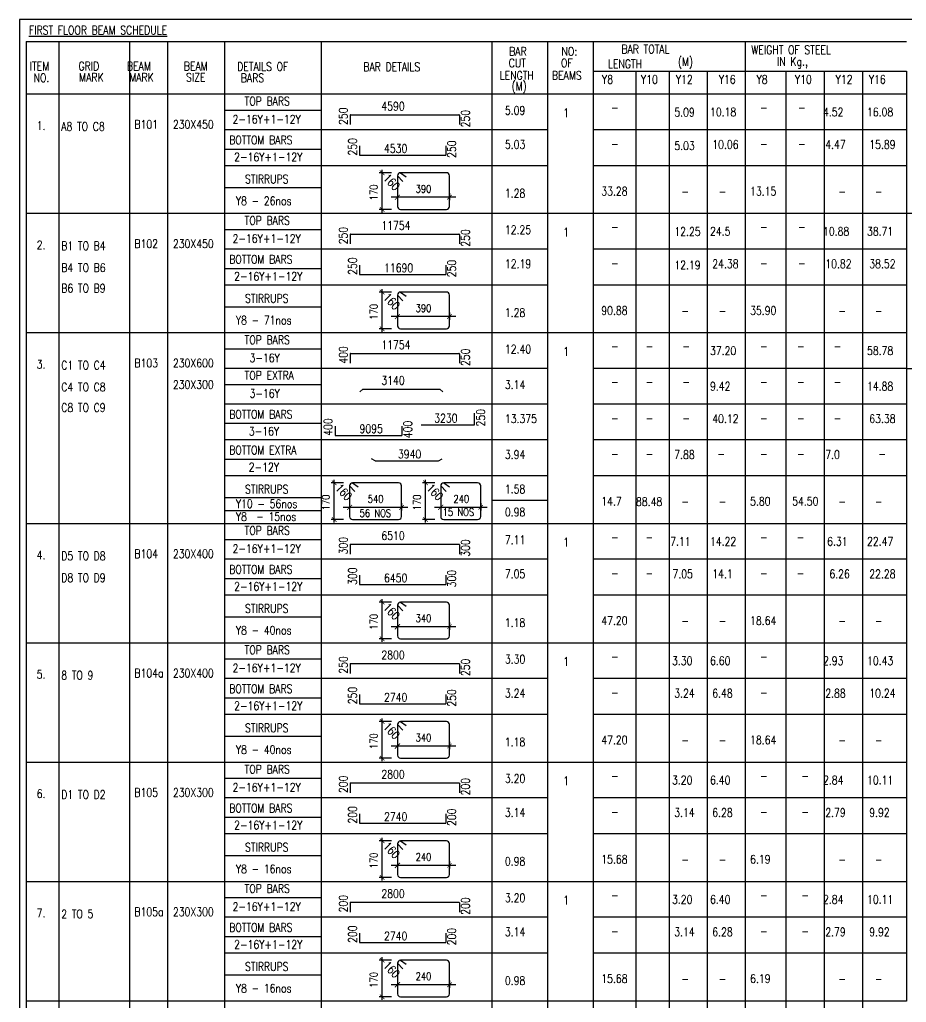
# Model space of a CAD drawing. Header units: millimetres. Extents: x 12977220 to 13113408, y -169657 to -55898.
# Drawn here: x 13051746 to 13058299, y -85978 to -78716 of the extents above; entities that cross this region are included whole.
import ezdxf

# ---------------------------------------------------------------- set-up
doc = ezdxf.new("R2010")
doc.units = ezdxf.units.MM
doc.header["$LTSCALE"] = 3
for name, color, linetype in [('DIM', 9, 'Continuous'), ('MAIN-ROD', 31, 'Continuous'), ('MAINROD', 31, 'Continuous'), ('text', 33, 'Continuous')]:
    doc.layers.add(name, color=color, linetype=linetype)
doc.styles.add('ROMANS', font='romans.shx', dxfattribs={"width": 0.8})

# ---------------------------------------------------------------- blocks, each defined once
blk = doc.blocks.new('_ARCHTICK')
at = {"color": 0, "linetype": 'ByBlock', "const_width": 0.15}
blk.add_lwpolyline([(-0.5, -0.5), (0.5, 0.5)], dxfattribs=at)

msp = doc.modelspace()

# ---------------------------------------------------------------- linework, layer by layer
at = {"layer": 'DIM', "color": 8}
for p, q in [((13054493.8, -79846.9), (13054402.4, -79846.9)), ((13054425, -80141.1), (13054425, -79824.3)), ((13054969.9, -80028.3), (13054490.8, -80028.3)), ((13054538.1, -80007.4), (13054538.1, -80050.9)), ((13054922.6, -79997.7), (13054922.6, -80050.9)), ((13054493.8, -80118.5), (13054402.4, -80118.5)), ((13054493.8, -80728.9), (13054402.4, -80728.9)), ((13054425, -81023.1), (13054425, -80706.3)), ((13054538.1, -80889.4), (13054538.1, -80932.9)), ((13054922.6, -80879.7), (13054922.6, -80932.9)), ((13054969.9, -80910.3), (13054490.8, -80910.3)), ((13054493.8, -81000.5), (13054402.4, -81000.5)), ((13054139.9, -82138.6), (13054048.4, -82138.6)), ((13054071, -82432.7), (13054071, -82116)), ((13054813.7, -82138.6), (13054722.3, -82138.6)), ((13054744.9, -82432.7), (13054744.9, -82116)), ((13054615.9, -82320), (13054136.8, -82320)), ((13054184.1, -82299.1), (13054184.1, -82342.6)), ((13054568.7, -82289.4), (13054568.7, -82342.6)), ((13055200.5, -82320), (13054810.7, -82320)), ((13054858, -82299.1), (13054858, -82342.6)), ((13055153.2, -82289.4), (13055153.2, -82342.6)), ((13054139.9, -82410.1), (13054048.4, -82410.1)), ((13054813.7, -82410.1), (13054722.3, -82410.1)), ((13054425, -83314.7), (13054425, -82998)), ((13054493.8, -83020.6), (13054402.4, -83020.6)), ((13054969.9, -83202), (13054490.8, -83202)), ((13054538.1, -83181.1), (13054538.1, -83224.6)), ((13054922.6, -83171.4), (13054922.6, -83224.6)), ((13054493.8, -83292.1), (13054402.4, -83292.1)), ((13054425, -84196.7), (13054425, -83880)), ((13054493.8, -83902.6), (13054402.4, -83902.6)), ((13054969.9, -84084), (13054490.8, -84084)), ((13054538.1, -84063.1), (13054538.1, -84106.6)), ((13054922.6, -84053.4), (13054922.6, -84106.6)), ((13054493.8, -84174.1), (13054402.4, -84174.1)), ((13054493.8, -84784.6), (13054402.4, -84784.6)), ((13054425, -85078.7), (13054425, -84762)), ((13054969.9, -84966), (13054490.8, -84966)), ((13054538.1, -84945.1), (13054538.1, -84988.6)), ((13054922.6, -84935.4), (13054922.6, -84988.6)), ((13054493.8, -85056.1), (13054402.4, -85056.1)), ((13054493.8, -85666.6), (13054402.4, -85666.6)), ((13054425, -85960.7), (13054425, -85643.9)), ((13054538.1, -85827.1), (13054538.1, -85870.6)), ((13054922.6, -85817.4), (13054922.6, -85870.6)), ((13054969.9, -85848), (13054490.8, -85848)), ((13054493.8, -85938.1), (13054402.4, -85938.1))]:
    msp.add_line(p, q, dxfattribs=at)
at = {"layer": 'DIM', "linetype": 'ByBlock', "ltscale": 500}
msp.add_lwpolyline([(13068081.4, -78715.6), (13051746.4, -78715.6), (13051746.4, -90265.6), (13068081.4, -90265.6)], close=True, dxfattribs=at)
at = {"layer": 'MAIN-ROD', "color": 2, "linetype": 'ByBlock', "ltscale": 500}
for p, q in [((13054189, -79422.1), (13054189, -79491.3)), ((13054192, -79419), (13054992.8, -79419)), ((13054995.8, -79422.1), (13054995.8, -79491.3)), ((13054257.5, -79648), (13054257.5, -79717.3)), ((13054894.6, -79648), (13054894.6, -79717.3)), ((13054257.5, -79717.3), (13054894.6, -79717.3)), ((13054189, -80304), (13054189, -80373.3)), ((13054192, -80301), (13054992.8, -80301)), ((13054995.8, -80304), (13054995.8, -80373.3)), ((13054257.5, -80530), (13054257.5, -80599.3)), ((13054894.6, -80530), (13054894.6, -80599.3)), ((13054257.5, -80599.3), (13054894.6, -80599.3)), ((13054189, -81186), (13054189, -81255.3)), ((13054192, -81183), (13054992.8, -81183)), ((13054995.8, -81186), (13054995.8, -81255.3)), ((13054281.4, -81445.8), (13054259.6, -81465.5)), ((13054281.4, -81445.8), (13054850.8, -81445.8)), ((13054850.8, -81445.8), (13054872.6, -81465.5)), ((13055108.7, -81710.2), (13055108.7, -81624.4)), ((13054076.7, -81719.3), (13054076.7, -81788.6)), ((13054569.8, -81719.3), (13054569.8, -81788.6)), ((13054713.9, -81710.2), (13055108.7, -81710.2)), ((13054076.7, -81788.6), (13054569.8, -81788.6)), ((13054373.1, -81975.2), (13054345.6, -81961.3)), ((13054373.1, -81975.2), (13054840.9, -81975.2)), ((13054840.9, -81975.2), (13054868.5, -81961.3)), ((13054189, -82595.7), (13054189, -82665)), ((13054192, -82592.7), (13054992.8, -82592.7)), ((13054995.8, -82595.7), (13054995.8, -82665)), ((13054257.5, -82821.7), (13054257.5, -82891)), ((13054894.6, -82821.7), (13054894.6, -82891)), ((13054257.5, -82891), (13054894.6, -82891)), ((13054189, -83477.7), (13054189, -83547)), ((13054192, -83474.7), (13054992.8, -83474.7)), ((13054995.8, -83477.7), (13054995.8, -83547)), ((13054257.5, -83703.7), (13054257.5, -83773)), ((13054894.6, -83703.7), (13054894.6, -83773)), ((13054257.5, -83773), (13054894.6, -83773)), ((13054189, -84359.7), (13054189, -84429)), ((13054192, -84356.7), (13054992.8, -84356.7)), ((13054995.8, -84359.7), (13054995.8, -84429)), ((13054257.5, -84585.7), (13054257.5, -84655)), ((13054894.6, -84585.7), (13054894.6, -84655)), ((13054257.5, -84655), (13054894.6, -84655)), ((13054189, -85241.7), (13054189, -85311)), ((13054192, -85238.7), (13054992.8, -85238.7)), ((13054995.8, -85241.7), (13054995.8, -85311)), ((13054257.5, -85467.7), (13054257.5, -85537)), ((13054894.6, -85467.7), (13054894.6, -85537)), ((13054257.5, -85537), (13054894.6, -85537))]:
    msp.add_line(p, q, dxfattribs=at)
for centre, start, end in [((13054192, -79422.1), 90, 180), ((13054992.8, -79422.1), 0, 90), ((13054192, -80304), 90, 180), ((13054992.8, -80304), 0, 90), ((13054192, -81186), 90, 180), ((13054992.8, -81186), 0, 90), ((13054192, -82595.7), 90, 180), ((13054992.8, -82595.7), 0, 90), ((13054192, -83477.7), 90, 180), ((13054992.8, -83477.7), 0, 90), ((13054192, -84359.7), 90, 180), ((13054992.8, -84359.7), 0, 90), ((13054192, -85241.7), 90, 180), ((13054992.8, -85241.7), 0, 90)]:
    msp.add_arc(centre, 3.02, start, end, dxfattribs=at)
at = {"layer": 'MAINROD', "color": 2}
for p, q in [((13054538.1, -79869.6), (13054538.1, -80095.8)), ((13054538.1, -79869.6), (13054578.4, -79911.8)), ((13054900, -79846.9), (13054560.7, -79846.9)), ((13054560.7, -79846.9), (13054602.6, -79876.3)), ((13054922.6, -80095.8), (13054922.6, -79869.6)), ((13054560.7, -80118.5), (13054900, -80118.5)), ((13054538.1, -80751.6), (13054538.1, -80977.8)), ((13054538.1, -80751.6), (13054578.4, -80793.7)), ((13054900, -80728.9), (13054560.7, -80728.9)), ((13054560.7, -80728.9), (13054602.6, -80758.3)), ((13054922.6, -80977.8), (13054922.6, -80751.6)), ((13054560.7, -81000.5), (13054900, -81000.5)), ((13054546, -82138.6), (13054206.7, -82138.6)), ((13054206.7, -82138.6), (13054248.6, -82168)), ((13055130.6, -82138.6), (13054880.6, -82138.6)), ((13054880.6, -82138.6), (13054922.5, -82168)), ((13054184.1, -82161.2), (13054184.1, -82387.5)), ((13054184.1, -82161.2), (13054224.4, -82203.4)), ((13054568.7, -82387.5), (13054568.7, -82161.2)), ((13054858, -82161.2), (13054858, -82387.5)), ((13054858, -82161.2), (13054898.3, -82203.4)), ((13055153.2, -82387.5), (13055153.2, -82161.2)), ((13054206.7, -82410.1), (13054546, -82410.1)), ((13054880.6, -82410.1), (13055130.6, -82410.1)), ((13054538.1, -83043.2), (13054538.1, -83269.5)), ((13054538.1, -83043.2), (13054578.4, -83085.4)), ((13054900, -83020.6), (13054560.7, -83020.6)), ((13054560.7, -83020.6), (13054602.6, -83050)), ((13054922.6, -83269.5), (13054922.6, -83043.2)), ((13054560.7, -83292.1), (13054900, -83292.1)), ((13054538.1, -83925.2), (13054538.1, -84151.5)), ((13054538.1, -83925.2), (13054578.4, -83967.4)), ((13054900, -83902.6), (13054560.7, -83902.6)), ((13054560.7, -83902.6), (13054602.6, -83932)), ((13054922.6, -84151.5), (13054922.6, -83925.2)), ((13054560.7, -84174.1), (13054900, -84174.1)), ((13054538.1, -84807.2), (13054538.1, -85033.5)), ((13054538.1, -84807.2), (13054578.4, -84849.4)), ((13054900, -84784.6), (13054560.7, -84784.6)), ((13054560.7, -84784.6), (13054602.6, -84814)), ((13054922.6, -85033.5), (13054922.6, -84807.2)), ((13054560.7, -85056.1), (13054900, -85056.1)), ((13054538.1, -85689.2), (13054538.1, -85915.5)), ((13054538.1, -85689.2), (13054578.4, -85731.4)), ((13054900, -85666.6), (13054560.7, -85666.6)), ((13054560.7, -85666.6), (13054602.6, -85696)), ((13054922.6, -85915.5), (13054922.6, -85689.2)), ((13054560.7, -85938.1), (13054900, -85938.1))]:
    msp.add_line(p, q, dxfattribs=at)
for centre, start, end in [((13054560.7, -79869.6), 90, 180), ((13054900, -79869.6), 0, 90), ((13054560.7, -80095.8), 180, 270), ((13054900, -80095.8), 270, 0), ((13054560.7, -80751.6), 90, 180), ((13054900, -80751.6), 0, 90), ((13054560.7, -80977.8), 180, 270), ((13054900, -80977.8), 270, 0), ((13054206.7, -82161.2), 90, 180), ((13054546, -82161.2), 0, 90), ((13054880.6, -82161.2), 90, 180), ((13055130.6, -82161.2), 0, 90), ((13054206.7, -82387.5), 180, 270), ((13054546, -82387.5), 270, 0), ((13054880.6, -82387.5), 180, 270), ((13055130.6, -82387.5), 270, 0), ((13054560.7, -83043.2), 90, 180), ((13054900, -83043.2), 0, 90), ((13054560.7, -83269.5), 180, 270), ((13054900, -83269.5), 270, 0), ((13054560.7, -83925.2), 90, 180), ((13054900, -83925.2), 0, 90), ((13054560.7, -84151.5), 180, 270), ((13054900, -84151.5), 270, 0), ((13054560.7, -84807.2), 90, 180), ((13054900, -84807.2), 0, 90), ((13054560.7, -85033.5), 180, 270), ((13054900, -85033.5), 270, 0), ((13054560.7, -85689.2), 90, 180), ((13054900, -85689.2), 0, 90), ((13054560.7, -85915.5), 180, 270), ((13054900, -85915.5), 270, 0)]:
    msp.add_arc(centre, 22.6, start, end, dxfattribs=at)
at = {"layer": 'text', "color": 8}
for p, q in [((13051794.1, -78877.2), (13051794.1, -89672.1)), ((13051794.1, -78877.2), (13051794.1, -89672.1)), ((13051794.1, -78877.2), (13058298.6, -78877.2)), ((13052037.1, -78877.2), (13052037.1, -89672.1)), ((13052558.3, -78877.2), (13052558.3, -89672.1)), ((13052839.6, -78877.2), (13052839.6, -89672.1)), ((13053259.5, -78877.2), (13053259.5, -89672.1)), ((13053975.3, -78877.2), (13053975.3, -89672.1)), ((13055236.8, -78877.2), (13055236.8, -89672.1)), ((13055646, -78877.2), (13055646, -89672.1)), ((13055985.5, -78877.2), (13055985.5, -89672.1)), ((13057107.9, -78877.2), (13057107.9, -89672.1)), ((13057107.9, -78877.2), (13057107.9, -89672.1)), ((13055985.5, -79097), (13058298.6, -79097)), ((13056300.9, -79097), (13056300.9, -89672.1)), ((13056546.3, -79097), (13056546.3, -89672.1)), ((13056827.1, -79097), (13056827.1, -89672.1)), ((13057107.9, -79097), (13057107.9, -89672.1)), ((13057407, -79097), (13057407, -89672.1)), ((13057690.4, -79097), (13057690.4, -89672.1)), ((13057973.7, -79097), (13057973.7, -89672.1)), ((13058298.6, -79097), (13058298.6, -85968.5)), ((13051794.1, -79264.7), (13058298.6, -79264.7)), ((13051794.1, -79264.7), (13058298.6, -79264.7)), ((13053259.5, -79384.5), (13053975.3, -79384.5)), ((13053259.5, -79527.4), (13055236.8, -79527.4)), ((13053259.5, -79527.4), (13055236.8, -79527.4)), ((13053259.5, -79527.4), (13055236.8, -79527.4)), ((13053306, -79527.4), (13055236.8, -79527.4)), ((13053306, -79527.4), (13055236.8, -79527.4)), ((13055236.8, -79527.4), (13055646, -79527.4)), ((13055236.8, -79527.4), (13055646, -79527.4)), ((13055236.8, -79527.4), (13055646, -79527.4)), ((13055985.5, -79527.4), (13058298.6, -79527.4)), ((13055985.5, -79527.4), (13058298.6, -79527.4)), ((13055985.5, -79527.4), (13058298.6, -79527.4)), ((13053259.5, -79671.9), (13053975.3, -79671.9)), ((13053259.5, -79792.3), (13055646, -79792.3)), ((13053259.5, -79792.3), (13055236.8, -79792.3)), ((13053259.5, -79792.3), (13055236.8, -79792.3)), ((13055236.8, -79792.3), (13055646, -79792.3)), ((13055236.8, -79792.3), (13055646, -79792.3)), ((13055985.5, -79792.3), (13058298.6, -79792.3)), ((13055985.5, -79792.3), (13058298.6, -79792.3)), ((13055985.5, -79792.3), (13058298.6, -79792.3)), ((13053259.5, -79955.8), (13053975.3, -79955.8)), ((13051794.1, -80146.7), (13058298.6, -80146.7)), ((13051794.1, -80146.7), (13058298.6, -80146.7)), ((13058298.6, -80146.7), (13064803.1, -80146.7)), ((13058298.6, -80146.7), (13064803.1, -80146.7)), ((13053259.5, -80266.5), (13053975.3, -80266.5)), ((13053259.5, -80409.4), (13055236.8, -80409.4)), ((13053259.5, -80409.4), (13055236.8, -80409.4)), ((13053259.5, -80409.4), (13055236.8, -80409.4)), ((13053306, -80409.4), (13055236.8, -80409.4)), ((13053306, -80409.4), (13055236.8, -80409.4)), ((13055236.8, -80409.4), (13055646, -80409.4)), ((13055236.8, -80409.4), (13055646, -80409.4)), ((13055236.8, -80409.4), (13055646, -80409.4)), ((13055985.5, -80409.4), (13058298.6, -80409.4)), ((13055985.5, -80409.4), (13058298.6, -80409.4)), ((13055985.5, -80409.4), (13058298.6, -80409.4)), ((13053259.5, -80553.9), (13053975.3, -80553.9)), ((13053259.5, -80674.3), (13055646, -80674.3)), ((13053259.5, -80674.3), (13055236.8, -80674.3)), ((13053259.5, -80674.3), (13055236.8, -80674.3)), ((13055236.8, -80674.3), (13055646, -80674.3)), ((13055236.8, -80674.3), (13055646, -80674.3)), ((13055985.5, -80674.3), (13058298.6, -80674.3)), ((13055985.5, -80674.3), (13058298.6, -80674.3)), ((13055985.5, -80674.3), (13058298.6, -80674.3)), ((13053259.5, -80837.8), (13053975.3, -80837.8)), ((13051794.1, -81028.7), (13058298.6, -81028.7)), ((13051794.1, -81028.7), (13058298.6, -81028.7)), ((13053259.5, -81148.5), (13053975.3, -81148.5)), ((13053259.5, -81291.4), (13055236.8, -81291.4)), ((13053259.5, -81291.4), (13055236.8, -81291.4)), ((13053259.5, -81291.4), (13055236.8, -81291.4)), ((13053306, -81291.4), (13055236.8, -81291.4)), ((13053306, -81291.4), (13055236.8, -81291.4)), ((13055236.8, -81291.4), (13055646, -81291.4)), ((13055236.8, -81291.4), (13055646, -81291.4)), ((13055236.8, -81291.4), (13055646, -81291.4)), ((13055985.5, -81291.4), (13058298.6, -81291.4)), ((13055985.5, -81291.4), (13058298.6, -81291.4)), ((13055985.5, -81291.4), (13058298.6, -81291.4)), ((13058298.6, -81293.6), (13064803.1, -81293.6)), ((13058298.6, -81293.6), (13064803.2, -81293.6)), ((13053259.5, -81411.2), (13053975.3, -81411.2)), ((13053259.5, -81554.1), (13055236.8, -81554.1)), ((13053259.5, -81554.1), (13055236.8, -81554.1)), ((13053259.5, -81554.1), (13055236.8, -81554.1)), ((13053306, -81554.1), (13055236.8, -81554.1)), ((13053306, -81554.1), (13055236.8, -81554.1)), ((13055236.8, -81554.1), (13055646, -81554.1)), ((13055236.8, -81554.1), (13055646, -81554.1)), ((13055236.8, -81554.1), (13055646, -81554.1)), ((13055985.5, -81554.1), (13058298.6, -81554.1)), ((13055985.5, -81554.1), (13058298.6, -81554.1)), ((13055985.5, -81554.1), (13058298.6, -81554.1)), ((13053259.5, -81698.6), (13053975.3, -81698.6)), ((13053259.5, -81819.1), (13055646, -81819.1)), ((13053259.5, -81819.1), (13055236.8, -81819.1)), ((13053259.5, -81819.1), (13055236.8, -81819.1)), ((13055236.8, -81819.1), (13055646, -81819.1)), ((13055236.8, -81819.1), (13055646, -81819.1)), ((13055985.5, -81819.1), (13058298.6, -81819.1)), ((13055985.5, -81819.1), (13058298.6, -81819.1)), ((13055985.5, -81819.1), (13058298.6, -81819.1)), ((13053259.5, -81963.6), (13053975.3, -81963.6)), ((13053259.5, -82084), (13055646, -82084)), ((13053259.5, -82084), (13055147.4, -82084)), ((13053259.5, -82084), (13055147.4, -82084)), ((13055147.4, -82084), (13055646, -82084)), ((13055147.4, -82084), (13055646, -82084)), ((13055985.5, -82084), (13058298.6, -82084)), ((13055985.5, -82084), (13058298.6, -82084)), ((13055985.5, -82084), (13058298.6, -82084)), ((13053259.5, -82247.4), (13053975.3, -82247.4)), ((13055236.8, -82266.9), (13055646, -82266.9)), ((13053259.5, -82342.7), (13053975.3, -82342.7)), ((13051794.1, -82438.3), (13058298.6, -82438.3)), ((13053259.5, -82558.2), (13053975.3, -82558.2)), ((13053259.5, -82701), (13055236.8, -82701)), ((13053259.5, -82701), (13055236.8, -82701)), ((13053259.5, -82701), (13055236.8, -82701)), ((13053306, -82701), (13055236.8, -82701)), ((13053306, -82701), (13055236.8, -82701)), ((13055236.8, -82701), (13055646, -82701)), ((13055236.8, -82701), (13055646, -82701)), ((13055236.8, -82701), (13055646, -82701)), ((13055985.5, -82701), (13058298.6, -82701)), ((13055985.5, -82701), (13058298.6, -82701)), ((13055985.5, -82701), (13058298.6, -82701)), ((13053259.5, -82845.6), (13053975.3, -82845.6)), ((13053259.5, -82966), (13055646, -82966)), ((13053259.5, -82966), (13055236.8, -82966)), ((13053259.5, -82966), (13055236.8, -82966)), ((13055236.8, -82966), (13055646, -82966)), ((13055236.8, -82966), (13055646, -82966)), ((13055985.5, -82966), (13058298.6, -82966)), ((13055985.5, -82966), (13058298.6, -82966)), ((13055985.5, -82966), (13058298.6, -82966)), ((13053259.5, -83129.4), (13053975.3, -83129.4)), ((13051794.1, -83320.3), (13058298.6, -83320.3)), ((13051794.1, -83320.3), (13058298.6, -83320.3)), ((13053259.5, -83440.2), (13053975.3, -83440.2)), ((13053259.5, -83583), (13055236.8, -83583)), ((13053259.5, -83583), (13055236.8, -83583)), ((13053259.5, -83583), (13055236.8, -83583)), ((13053306, -83583), (13055236.8, -83583)), ((13053306, -83583), (13055236.8, -83583)), ((13055236.8, -83583), (13055646, -83583)), ((13055236.8, -83583), (13055646, -83583)), ((13055236.8, -83583), (13055646, -83583)), ((13055985.5, -83583), (13058298.6, -83583)), ((13055985.5, -83583), (13058298.6, -83583)), ((13055985.5, -83583), (13058298.6, -83583)), ((13053259.5, -83727.6), (13053975.3, -83727.6)), ((13053259.5, -83848), (13055646, -83848)), ((13053259.5, -83848), (13055236.8, -83848)), ((13053259.5, -83848), (13055236.8, -83848)), ((13055236.8, -83848), (13055646, -83848)), ((13055236.8, -83848), (13055646, -83848)), ((13055985.5, -83848), (13058298.6, -83848)), ((13055985.5, -83848), (13058298.6, -83848)), ((13055985.5, -83848), (13058298.6, -83848)), ((13053259.5, -84011.4), (13053975.3, -84011.4)), ((13051794.1, -84202.3), (13058298.6, -84202.3)), ((13051794.1, -84202.3), (13058298.6, -84202.3)), ((13053259.5, -84322.2), (13053975.3, -84322.2)), ((13053259.5, -84465), (13055236.8, -84465)), ((13053259.5, -84465), (13055236.8, -84465)), ((13053259.5, -84465), (13055236.8, -84465)), ((13053306, -84465), (13055236.8, -84465)), ((13053306, -84465), (13055236.8, -84465)), ((13055236.8, -84465), (13055646, -84465)), ((13055236.8, -84465), (13055646, -84465)), ((13055236.8, -84465), (13055646, -84465)), ((13055985.5, -84465), (13058298.6, -84465)), ((13055985.5, -84465), (13058298.6, -84465)), ((13055985.5, -84465), (13058298.6, -84465)), ((13053259.5, -84609.6), (13053975.3, -84609.6)), ((13053259.5, -84730), (13055646, -84730)), ((13053259.5, -84730), (13055236.8, -84730)), ((13053259.5, -84730), (13055236.8, -84730)), ((13055236.8, -84730), (13055646, -84730)), ((13055236.8, -84730), (13055646, -84730)), ((13055985.5, -84730), (13058298.6, -84730)), ((13055985.5, -84730), (13058298.6, -84730)), ((13055985.5, -84730), (13058298.6, -84730)), ((13053259.5, -84893.4), (13053975.3, -84893.4)), ((13051794.1, -85084.3), (13058298.6, -85084.3)), ((13051794.1, -85084.3), (13058298.6, -85084.3)), ((13053259.5, -85204.1), (13053975.3, -85204.1)), ((13053259.5, -85347), (13055236.8, -85347)), ((13053259.5, -85347), (13055236.8, -85347)), ((13053259.5, -85347), (13055236.8, -85347)), ((13053306, -85347), (13055236.8, -85347)), ((13053306, -85347), (13055236.8, -85347)), ((13055236.8, -85347), (13055646, -85347)), ((13055236.8, -85347), (13055646, -85347)), ((13055236.8, -85347), (13055646, -85347)), ((13055985.5, -85347), (13058298.6, -85347)), ((13055985.5, -85347), (13058298.6, -85347)), ((13055985.5, -85347), (13058298.6, -85347)), ((13053259.5, -85491.6), (13053975.3, -85491.6)), ((13053259.5, -85612), (13055646, -85612)), ((13053259.5, -85612), (13055236.8, -85612)), ((13053259.5, -85612), (13055236.8, -85612)), ((13055236.8, -85612), (13055646, -85612)), ((13055236.8, -85612), (13055646, -85612)), ((13055985.5, -85612), (13058298.6, -85612)), ((13055985.5, -85612), (13058298.6, -85612)), ((13055985.5, -85612), (13058298.6, -85612)), ((13053259.5, -85775.4), (13053975.3, -85775.4)), ((13051794.1, -85966.3), (13058298.6, -85966.3)), ((13051794.1, -85966.3), (13058298.6, -85966.3))]:
    msp.add_line(p, q, dxfattribs=at)

# ---------------------------------------------------------------- block references
at = {"layer": 'DIM', "color": 8}
for p, xscale, yscale, zscale, rotation in [((13054425, -79846.9), 33.94133400576538, 33.94133400576538, 33.94133400576538, 90), ((13054538.1, -80028.3), 37.7125933393836, 37.7125933393836, 37.7125933393836, 180), ((13054425, -80118.5), 33.94133400576538, 33.94133400576538, 33.94133400576538, 270), ((13054425, -80728.9), 33.94133400576538, 33.94133400576538, 33.94133400576538, 90), ((13054538.1, -80910.3), 37.7125933393836, 37.7125933393836, 37.7125933393836, 180), ((13054425, -81000.5), 33.94133400576538, 33.94133400576538, 33.94133400576538, 270), ((13054071, -82138.6), 33.94133400576538, 33.94133400576538, 33.94133400576538, 90), ((13054744.9, -82138.6), 33.94133400576538, 33.94133400576538, 33.94133400576538, 90), ((13054184.1, -82320), 37.7125933393836, 37.7125933393836, 37.7125933393836, 180), ((13054858, -82320), 37.7125933393836, 37.7125933393836, 37.7125933393836, 180), ((13054071, -82410.1), 33.94133400576538, 33.94133400576538, 33.94133400576538, 270), ((13054744.9, -82410.1), 33.94133400576538, 33.94133400576538, 33.94133400576538, 270), ((13054425, -83020.6), 33.94133400576538, 33.94133400576538, 33.94133400576538, 90), ((13054538.1, -83202), 37.7125933393836, 37.7125933393836, 37.7125933393836, 180), ((13054425, -83292.1), 33.94133400576538, 33.94133400576538, 33.94133400576538, 270), ((13054425, -83902.6), 33.94133400576538, 33.94133400576538, 33.94133400576538, 90), ((13054538.1, -84084), 37.7125933393836, 37.7125933393836, 37.7125933393836, 180), ((13054425, -84174.1), 33.94133400576538, 33.94133400576538, 33.94133400576538, 270), ((13054425, -84784.6), 33.94133400576538, 33.94133400576538, 33.94133400576538, 90), ((13054538.1, -84966), 37.7125933393836, 37.7125933393836, 37.7125933393836, 180), ((13054425, -85056.1), 33.94133400576538, 33.94133400576538, 33.94133400576538, 270), ((13054425, -85666.6), 33.94133400576538, 33.94133400576538, 33.94133400576538, 90), ((13054538.1, -85848), 37.7125933393836, 37.7125933393836, 37.7125933393836, 180), ((13054425, -85938.1), 33.94133400576538, 33.94133400576538, 33.94133400576538, 270)]:
    msp.add_blockref('_ARCHTICK', p, dxfattribs=dict(at, xscale=xscale, yscale=yscale, zscale=zscale, rotation=rotation))
at = {"layer": 'DIM', "color": 8, "xscale": 33.94133400544524, "yscale": 33.94133400544524, "zscale": 33.94133400544524}
for p in [(13054922.6, -80028.3), (13054922.6, -80910.3), (13054568.7, -82320), (13055153.2, -82320), (13054922.6, -83202), (13054922.6, -84084), (13054922.6, -84966), (13054922.6, -85848)]:
    msp.add_blockref('_ARCHTICK', p, dxfattribs=at)

# ---------------------------------------------------------------- texts
at = {"layer": 'DIM', "color": 6, "linetype": 'ByBlock', "style": 'ROMANS', "width": 0.8}
for p in [(13054391.1, -80050.6), (13054391.1, -80932.6), (13054037.1, -82342.2), (13054711, -82342.2), (13054391.1, -83224.2), (13054391.1, -84106.2), (13054391.1, -84988.2), (13054391.1, -85870.2)]:
    msp.add_text('170', height=56.57, rotation=90, dxfattribs=at).set_placement(p)
for s, p in [('390', (13054672.5, -79994.4)), ('390', (13054672.5, -80876.4)), ('540', (13054318.5, -82286)), ('240', (13054951.7, -82286)), ('56 NOS', (13054258.5, -82391.5)), ('15 NOS', (13054872.1, -82383.7)), ('340', (13054672.5, -83168)), ('340', (13054672.5, -84050)), ('240', (13054672.5, -84932)), ('240', (13054672.5, -85814))]:
    msp.add_text(s, height=56.57, dxfattribs=at).set_placement(p)
at = {"layer": 'DIM', "color": 6, "char_height": 62.85, "attachment_point": 5, "rotation": 313.70203, "style": 'ROMANS'}
for insert in [(13054495.5, -79916.3), (13054495.5, -80798.3), (13054141.5, -82208), (13054815.4, -82208), (13054495.5, -83090), (13054495.5, -83972), (13054495.5, -84854), (13054495.5, -85736)]:
    msp.add_mtext('\\A1;160', dxfattribs=dict(at, insert=insert))
at = {"layer": 'text', "color": 6, "style": 'ROMANS', "width": 0.8}
for s, height, p in [('%%UFIRST FLOOR BEAM SCHEDULE', 62.854, (13051815.1, -78824.6)), ('BAR', 62.85, (13055363.6, -78981.4)), ('NO:', 62.85, (13055749.9, -78981.4)), ('BAR TOTAL', 62.85, (13056193.2, -78964.7)), ('WEIGHT OF STEEL', 62.854, (13057152.9, -78970)), ('CUT', 62.85, (13055360.3, -79067.2)), ('OF', 62.85, (13055746.5, -79067.2)), (' LENGTH', 62.85, (13056059.2, -79073.9)), ('(M)', 62.85, (13056610.6, -79057.5)), (' IN Kg.,', 62.85, (13057308.1, -79056.1)), ('ITEM', 62.85, (13051820.5, -79090.6)), ('GRID', 62.85, (13052181.3, -79090.6)), ('BEAM', 62.85, (13052539.7, -79090.6)), ('BEAM', 62.85, (13052959.6, -79090.6)), ('DETAILS OF', 62.85, (13053354.1, -79093.5)), ('BAR DETAILS', 62.854, (13054286.2, -79095.6)), ('NO.', 62.85, (13051849.6, -79176.8)), ('MARK', 62.85, (13052185.9, -79173.8)), ('MARK', 62.85, (13052555.9, -79173.8)), ('SIZE', 62.85, (13052975.7, -79173.8)), ('BARS', 62.85, (13053380.6, -79177.6)), ('LENGTH', 62.85, (13055293.7, -79159)), ('(M)', 62.85, (13055381.7, -79238.6)), ('BEAMS', 62.85, (13055679.9, -79159)), ('Y8', 62.85, (13056049.7, -79188.8)), ('Y10', 62.85, (13056337.5, -79188.8)), ('Y12', 62.85, (13056595.5, -79188.8)), ('Y16', 62.85, (13056912.4, -79188.8)), ('Y8', 62.85, (13057191.4, -79188.8)), ('Y10', 62.85, (13057475.1, -79188.8)), ('Y12', 62.85, (13057775.8, -79188.8)), ('Y16', 62.85, (13058020.9, -79188.8)), ('TOP BARS', 62.85, (13053408.9, -79349.5)), ('5.09', 62.85, (13055332.1, -79418)), ('1', 62.9, (13055762.6, -79435.6)), ('-', 62.9, (13056116.7, -79397.8)), ('5.09', 62.85, (13056584.4, -79430.9)), ('10.18', 62.85, (13056847.8, -79429.7)), ('-', 62.9, (13057216.6, -79397.8)), ('-', 62.9, (13057498, -79397.8)), ('4.52', 62.85, (13057683, -79429.7)), ('16.08', 62.85, (13058007.9, -79429.7)), ('2-16Y+1-12Y', 62.854, (13053319.6, -79483.1)), ('1.', 62.85, (13051872.4, -79529.9)), ('A8 TO C8', 62.85, (13052054, -79536.7)), ('B101', 62.85, (13052594.3, -79521.1)), ('230X450', 62.85, (13052878.7, -79521.1)), ('BOTTOM BARS', 62.854, (13053294.7, -79636.9)), ('5.03', 62.85, (13055332.1, -79669.6)), ('-', 62.9, (13056116.7, -79665)), ('5.03', 62.85, (13056584.4, -79678.6)), ('10.06', 62.85, (13056864.5, -79669.6)), ('-', 62.9, (13057216.6, -79665)), ('-', 62.9, (13057498, -79665)), ('4.47', 62.85, (13057699.7, -79669.6)), ('15.89', 62.85, (13058024.6, -79669.6)), ('2-16Y+1-12Y', 62.854, (13053331.4, -79762.4)), ('STIRRUPS', 62.85, (13053411.8, -79925.6)), ('33.28', 62.85, (13056044.3, -80014.9)), ('13.15', 62.85, (13057144.2, -80014.9)), ('Y8 - 26nos', 62.85, (13053343.7, -80086.3)), ('1.28', 62.85, (13055332.1, -80030)), ('-', 62.9, (13056635.4, -80017)), ('-', 62.9, (13056912.3, -80017)), ('-', 62.9, (13057795.5, -80017)), ('-', 62.9, (13058065.8, -80017)), ('TOP BARS', 62.85, (13053408.9, -80231.5)), ('12.25', 62.85, (13055332.1, -80300)), ('-', 62.9, (13056116.7, -80279.8)), ('12.25', 62.85, (13056584.4, -80312.9)), ('24.5', 62.85, (13056847.8, -80311.7)), ('-', 62.9, (13057216.6, -80279.8)), ('-', 62.9, (13057498, -80279.8)), ('10.88', 62.85, (13057683, -80311.7)), ('38.71', 62.85, (13058007.9, -80311.7)), ('2-16Y+1-12Y', 62.854, (13053319.6, -80365.1)), ('1', 62.9, (13055762.6, -80317.6)), ('2.', 62.85, (13051872.4, -80411.9)), ('B1 TO B4', 62.85, (13052054, -80418.7)), ('B102', 62.85, (13052594.3, -80403.1)), ('230X450', 62.85, (13052878.7, -80403.1)), ('BOTTOM BARS', 62.854, (13053294.7, -80518.9)), ('B4 TO B6', 62.85, (13052054, -80580.3)), ('12.19', 62.85, (13055332.1, -80551.6)), ('-', 62.9, (13056116.7, -80547)), ('12.19', 62.85, (13056584.4, -80560.6)), ('24.38', 62.85, (13056864.5, -80551.6)), ('-', 62.9, (13057216.6, -80547)), ('-', 62.9, (13057498, -80547)), ('10.82', 62.85, (13057699.7, -80551.6)), ('38.52', 62.85, (13058024.6, -80551.6)), ('2-16Y+1-12Y', 62.854, (13053331.4, -80644.4)), ('B6 TO B9', 62.85, (13052054, -80731.9)), ('STIRRUPS', 62.85, (13053411.8, -80807.6)), ('90.88', 62.85, (13056044.3, -80896.9)), ('35.90', 62.85, (13057144.2, -80896.9)), ('Y8 - 71nos', 62.85, (13053343.7, -80968.3)), ('1.28', 62.85, (13055332.1, -80912)), ('-', 62.9, (13056635.4, -80899)), ('-', 62.9, (13056912.3, -80899)), ('-', 62.9, (13057795.5, -80899)), ('-', 62.9, (13058065.8, -80899)), ('TOP BARS', 62.85, (13053408.9, -81113.5)), ('12.40', 62.85, (13055332.1, -81182)), ('3-16Y', 62.85, (13053445.2, -81247.1)), ('1', 62.9, (13055762.6, -81199.6)), ('-', 62.9, (13056116.7, -81161.8)), ('-', 62.9, (13056373, -81161.8)), ('-', 62.9, (13056644.3, -81161.8)), ('37.20', 62.85, (13056847.8, -81193.7)), ('-', 62.9, (13057216.6, -81161.8)), ('-', 62.9, (13057490.8, -81161.8)), ('-', 62.9, (13057762.2, -81161.8)), ('58.78', 62.85, (13058007.9, -81193.7)), ('3.', 62.85, (13051872.4, -81293.9)), ('C1 TO C4', 62.85, (13052054, -81300.7)), ('B103', 62.85, (13052594.3, -81285.1)), ('230X600', 62.85, (13052878.7, -81285.1)), ('TOP EXTRA', 62.85, (13053408.9, -81376.2)), ('C4 TO C8', 62.85, (13052054, -81462.3)), ('230X300', 62.85, (13052878.7, -81444.2)), ('3.14', 62.85, (13055332.1, -81444.7)), ('-', 62.9, (13056116.7, -81424.5)), ('-', 62.9, (13056373, -81424.5)), ('-', 62.9, (13056644.3, -81424.5)), ('9.42', 62.85, (13056847.8, -81456.4)), ('-', 62.9, (13057216.6, -81424.5)), ('-', 62.9, (13057490.8, -81424.5)), ('-', 62.9, (13057762.2, -81424.5)), ('14.88', 62.85, (13058007.9, -81456.4)), ('3-16Y', 62.85, (13053445.2, -81509.8)), ('C8 TO C9', 62.85, (13052054, -81613.9)), ('BOTTOM BARS', 62.854, (13053294.7, -81663.6)), ('13.375', 62.85, (13055332.1, -81696.3)), ('40.12', 62.85, (13056864.5, -81696.3)), ('63.38', 62.85, (13058024.6, -81696.3)), ('-', 62.9, (13056116.7, -81691.7)), ('-', 62.9, (13056373, -81691.7)), ('-', 62.9, (13056644.3, -81691.7)), ('-', 62.9, (13057216.6, -81691.7)), ('-', 62.9, (13057490.8, -81691.7)), ('-', 62.9, (13057762.2, -81691.7)), ('3-16Y', 62.85, (13053440.2, -81789.1)), ('BOTTOM EXTRA', 62.854, (13053294.7, -81928.5)), ('3.94', 62.85, (13055332.1, -81961.3)), ('7.88', 62.85, (13056583.7, -81961.3)), ('7.0', 62.85, (13057699.7, -81961.3)), ('2-12Y', 62.85, (13053439.2, -82054)), ('-', 62.9, (13056116.7, -81956.6)), ('-', 62.9, (13056373, -81956.6)), ('-', 62.9, (13056902.1, -81956.6)), ('-', 62.9, (13057216.6, -81956.6)), ('-', 62.9, (13057490.8, -81956.6)), ('-', 62.9, (13058091.3, -81956.6)), ('STIRRUPS', 62.85, (13053411.8, -82217.3)), ('1.58', 62.85, (13055332.1, -82216.7)), ('Y10 - 56nos', 62.854, (13053343.7, -82325)), ('14.7', 62.85, (13056044.3, -82306.5)), ('88.48', 62.85, (13056300.9, -82309.6)), ('-', 62.9, (13056635.4, -82308.7)), ('-', 62.9, (13056912.3, -82308.7)), ('5.80', 62.85, (13057144.2, -82306.5)), ('54.50', 62.85, (13057455, -82306.5)), ('-', 62.9, (13057795.5, -82308.7)), ('-', 62.9, (13058065.8, -82308.7)), ('Y8  - 15nos', 62.854, (13053343.7, -82419.7)), ('0.98', 62.85, (13055332.1, -82386.3)), ('TOP BARS', 62.85, (13053408.9, -82523.1)), ('7.11', 62.85, (13055332.1, -82591.7)), ('1', 62.9, (13055762.6, -82609.2)), ('-', 62.9, (13056116.7, -82571.5)), ('-', 62.9, (13056371.4, -82571.5)), ('7.11', 62.85, (13056553.4, -82603.3)), ('14.22', 62.85, (13056847.8, -82603.3)), ('-', 62.9, (13057216.6, -82571.5)), ('-', 62.9, (13057489.3, -82571.5)), ('6.31', 62.85, (13057713.4, -82603.3)), ('22.47', 62.85, (13058007.9, -82603.3)), ('4.', 62.85, (13051872.4, -82703.6)), ('D5 TO D8', 62.85, (13052054, -82710.3)), ('B104', 62.85, (13052594.3, -82694.8)), ('230X400', 62.85, (13052878.7, -82694.8)), ('2-16Y+1-12Y', 62.854, (13053319.6, -82656.8)), ('BOTTOM BARS', 62.854, (13053294.7, -82810.5)), ('7.05', 62.85, (13055332.1, -82843.3)), ('7.05', 62.85, (13056570.1, -82843.3)), ('14.1', 62.85, (13056864.5, -82843.3)), ('6.26', 62.85, (13057730.1, -82843.3)), ('22.28', 62.85, (13058024.6, -82843.3)), ('D8 TO D9', 62.85, (13052054, -82871.9)), ('-', 62.9, (13056116.7, -82838.6)), ('-', 62.9, (13056371.4, -82838.6)), ('-', 62.9, (13057216.6, -82838.6)), ('-', 62.9, (13057489.3, -82838.6)), ('2-16Y+1-12Y', 62.854, (13053331.4, -82936)), ('STIRRUPS', 62.85, (13053411.8, -83099.3)), ('1.18', 62.85, (13055332.1, -83203.6)), ('47.20', 62.85, (13056044.3, -83188.5)), ('18.64', 62.85, (13057144.2, -83188.5)), ('Y8 - 40nos', 62.85, (13053343.7, -83259.9)), ('-', 62.9, (13056635.4, -83190.7)), ('-', 62.9, (13056912.3, -83190.7)), ('-', 62.9, (13057795.5, -83190.7)), ('-', 62.9, (13058065.8, -83190.7)), ('TOP BARS', 62.85, (13053408.9, -83405.1)), ('3.30', 62.85, (13055332.1, -83473.7)), ('1', 62.9, (13055762.6, -83491.2)), ('-', 62.9, (13056116.7, -83453.5)), ('3.30', 62.85, (13056567, -83485.3)), ('6.60', 62.85, (13056847.8, -83485.3)), ('-', 62.9, (13057216.6, -83453.5)), ('2.93', 62.85, (13057683, -83485.3)), ('10.43', 62.85, (13058007.9, -83485.3)), ('B104a', 62.85, (13052594.3, -83576.8)), ('230X400', 62.85, (13052878.7, -83576.8)), ('2-16Y+1-12Y', 62.854, (13053319.6, -83538.8)), ('5.', 62.85, (13051872.4, -83585.6)), ('8 TO 9', 62.85, (13052054, -83592.3)), ('BOTTOM BARS', 62.854, (13053294.7, -83692.5)), ('3.24', 62.85, (13055332.1, -83725.3)), ('3.24', 62.85, (13056583.7, -83725.3)), ('6.48', 62.85, (13056864.5, -83725.3)), ('2.88', 62.85, (13057699.7, -83725.3)), ('10.24', 62.85, (13058024.6, -83725.3)), ('-', 62.9, (13056116.7, -83720.6)), ('-', 62.9, (13057216.6, -83720.6)), ('2-16Y+1-12Y', 62.854, (13053331.4, -83818)), ('STIRRUPS', 62.85, (13053411.8, -83981.3)), ('1.18', 62.85, (13055332.1, -84085.6)), ('47.20', 62.85, (13056044.3, -84070.5)), ('18.64', 62.85, (13057144.2, -84070.5)), ('Y8 - 40nos', 62.85, (13053343.7, -84141.9)), ('-', 62.9, (13056635.4, -84072.7)), ('-', 62.9, (13056912.3, -84072.7)), ('-', 62.9, (13057795.5, -84072.7)), ('-', 62.9, (13058065.8, -84072.7)), ('TOP BARS', 62.85, (13053408.9, -84287.1)), ('3.20', 62.85, (13055332.1, -84355.7)), ('1', 62.9, (13055762.6, -84373.2)), ('-', 62.9, (13056116.7, -84335.5)), ('3.20', 62.85, (13056567, -84367.3)), ('6.40', 62.85, (13056847.8, -84367.3)), ('-', 62.9, (13057216.6, -84335.5)), ('-', 62.9, (13057522.2, -84335.5)), ('2.84', 62.85, (13057683, -84367.3)), ('10.11', 62.85, (13058007.9, -84367.3)), ('2-16Y+1-12Y', 62.854, (13053319.6, -84420.8)), ('6.', 62.85, (13051872.4, -84467.6)), ('D1 TO D2', 62.85, (13052054, -84474.3)), ('B105', 62.85, (13052594.3, -84458.8)), ('230X300', 62.85, (13052878.7, -84458.8)), ('BOTTOM BARS', 62.854, (13053294.7, -84574.5)), ('3.14', 62.85, (13055332.1, -84607.2)), ('-', 62.9, (13056116.7, -84602.6)), ('3.14', 62.85, (13056583.7, -84607.2)), ('6.28', 62.85, (13056864.5, -84607.2)), ('-', 62.9, (13057216.6, -84602.6)), ('-', 62.9, (13057522.2, -84602.6)), ('2.79', 62.85, (13057699.7, -84607.2)), ('9.92', 62.85, (13058024.6, -84607.2)), ('2-16Y+1-12Y', 62.854, (13053331.4, -84700)), ('STIRRUPS', 62.85, (13053411.8, -84863.3)), ('15.68', 62.85, (13056044.3, -84952.5)), ('6.19', 62.85, (13057144.2, -84952.5)), ('Y8 - 16nos', 62.85, (13053343.7, -85023.9)), ('0.98', 62.85, (13055332.1, -84967.6)), ('-', 62.9, (13056635.4, -84954.7)), ('-', 62.9, (13056912.3, -84954.7)), ('-', 62.9, (13057795.5, -84954.7)), ('-', 62.9, (13058065.8, -84954.7)), ('TOP BARS', 62.85, (13053408.9, -85169.1)), ('3.20', 62.85, (13055332.1, -85237.6)), ('1', 62.9, (13055762.6, -85255.2)), ('-', 62.9, (13056116.7, -85217.5)), ('3.20', 62.85, (13056567, -85249.3)), ('6.40', 62.85, (13056847.8, -85249.3)), ('-', 62.9, (13057216.6, -85217.5)), ('-', 62.9, (13057522.2, -85217.5)), ('2.84', 62.85, (13057683, -85249.3)), ('10.11', 62.85, (13058007.9, -85249.3)), ('2-16Y+1-12Y', 62.854, (13053319.6, -85302.8)), ('7.', 62.85, (13051872.4, -85349.6)), ('2 TO 5', 62.85, (13052054, -85356.3)), ('B105a', 62.85, (13052594.3, -85340.8)), ('230X300', 62.85, (13052878.7, -85340.8)), ('BOTTOM BARS', 62.854, (13053294.7, -85456.5)), ('3.14', 62.85, (13055332.1, -85489.2)), ('-', 62.9, (13056116.7, -85484.6)), ('3.14', 62.85, (13056583.7, -85489.2)), ('6.28', 62.85, (13056864.5, -85489.2)), ('-', 62.9, (13057216.6, -85484.6)), ('-', 62.9, (13057522.2, -85484.6)), ('2.79', 62.85, (13057699.7, -85489.2)), ('9.92', 62.85, (13058024.6, -85489.2)), ('2-16Y+1-12Y', 62.854, (13053331.4, -85582)), ('STIRRUPS', 62.85, (13053411.8, -85745.3)), ('15.68', 62.85, (13056044.3, -85834.5)), ('6.19', 62.85, (13057144.2, -85834.5)), ('Y8 - 16nos', 62.85, (13053343.7, -85905.9)), ('0.98', 62.85, (13055332.1, -85849.6)), ('-', 62.9, (13056635.4, -85836.7)), ('-', 62.9, (13056912.3, -85836.7)), ('-', 62.9, (13057795.5, -85836.7)), ('-', 62.9, (13058065.8, -85836.7))]:
    msp.add_text(s, height=height, dxfattribs=at).set_placement(p)
at = {"layer": 'text', "color": 6, "linetype": 'ByBlock', "style": 'ROMANS', "width": 0.8}
for s, p in [('250', (13054169.3, -79494.1)), ('250', (13055071.9, -79511.7)), ('250', (13054237.8, -79720.1)), ('250', (13054970.7, -79737.7)), ('250', (13054169.3, -80376.1)), ('250', (13055071.9, -80393.7)), ('250', (13054237.8, -80602.1)), ('250', (13054970.7, -80619.7)), ('400', (13054169.3, -81258.1)), ('250', (13055071.9, -81275.7)), ('250', (13055184.8, -81722.3)), ('400', (13054056.9, -81791.4)), ('400', (13054645.8, -81809)), ('300', (13054169.3, -82667.7)), ('300', (13055071.9, -82685.3)), ('300', (13054237.8, -82893.7)), ('300', (13054970.7, -82911.3)), ('250', (13054169.3, -83549.7)), ('250', (13055071.9, -83567.3)), ('250', (13054237.8, -83775.7)), ('250', (13054970.7, -83793.3)), ('200', (13054169.3, -84431.7)), ('200', (13055071.9, -84449.3)), ('200', (13054237.8, -84657.7)), ('200', (13054970.7, -84675.3)), ('200', (13054169.3, -85313.7)), ('200', (13055071.9, -85331.3)), ('200', (13054237.8, -85539.7)), ('200', (13054970.7, -85557.3))]:
    msp.add_text(s, height=62.85, rotation=90, dxfattribs=at).set_placement(p)
for s, p in [('4590', (13054419.1, -79386.8)), ('4530', (13054438.8, -79699.7)), ('11754', (13054419.1, -80268.8)), ('11690', (13054438.8, -80581.7)), ('11754', (13054419.1, -81150.8)), ('3140', (13054419.1, -81413.5)), ('3230', (13054809.5, -81692.6)), ('9095', (13054257.9, -81771)), ('3940', (13054541.8, -81957.6)), ('6510', (13054419.1, -82560.5)), ('6450', (13054438.8, -82873.3)), ('2800', (13054419.1, -83442.5)), ('2740', (13054438.8, -83755.3)), ('2800', (13054419.1, -84324.4)), ('2740', (13054438.8, -84637.3)), ('2800', (13054419.1, -85206.4)), ('2740', (13054438.8, -85519.3))]:
    msp.add_text(s, height=62.85, dxfattribs=at).set_placement(p)

doc.saveas('drawing.dxf')
